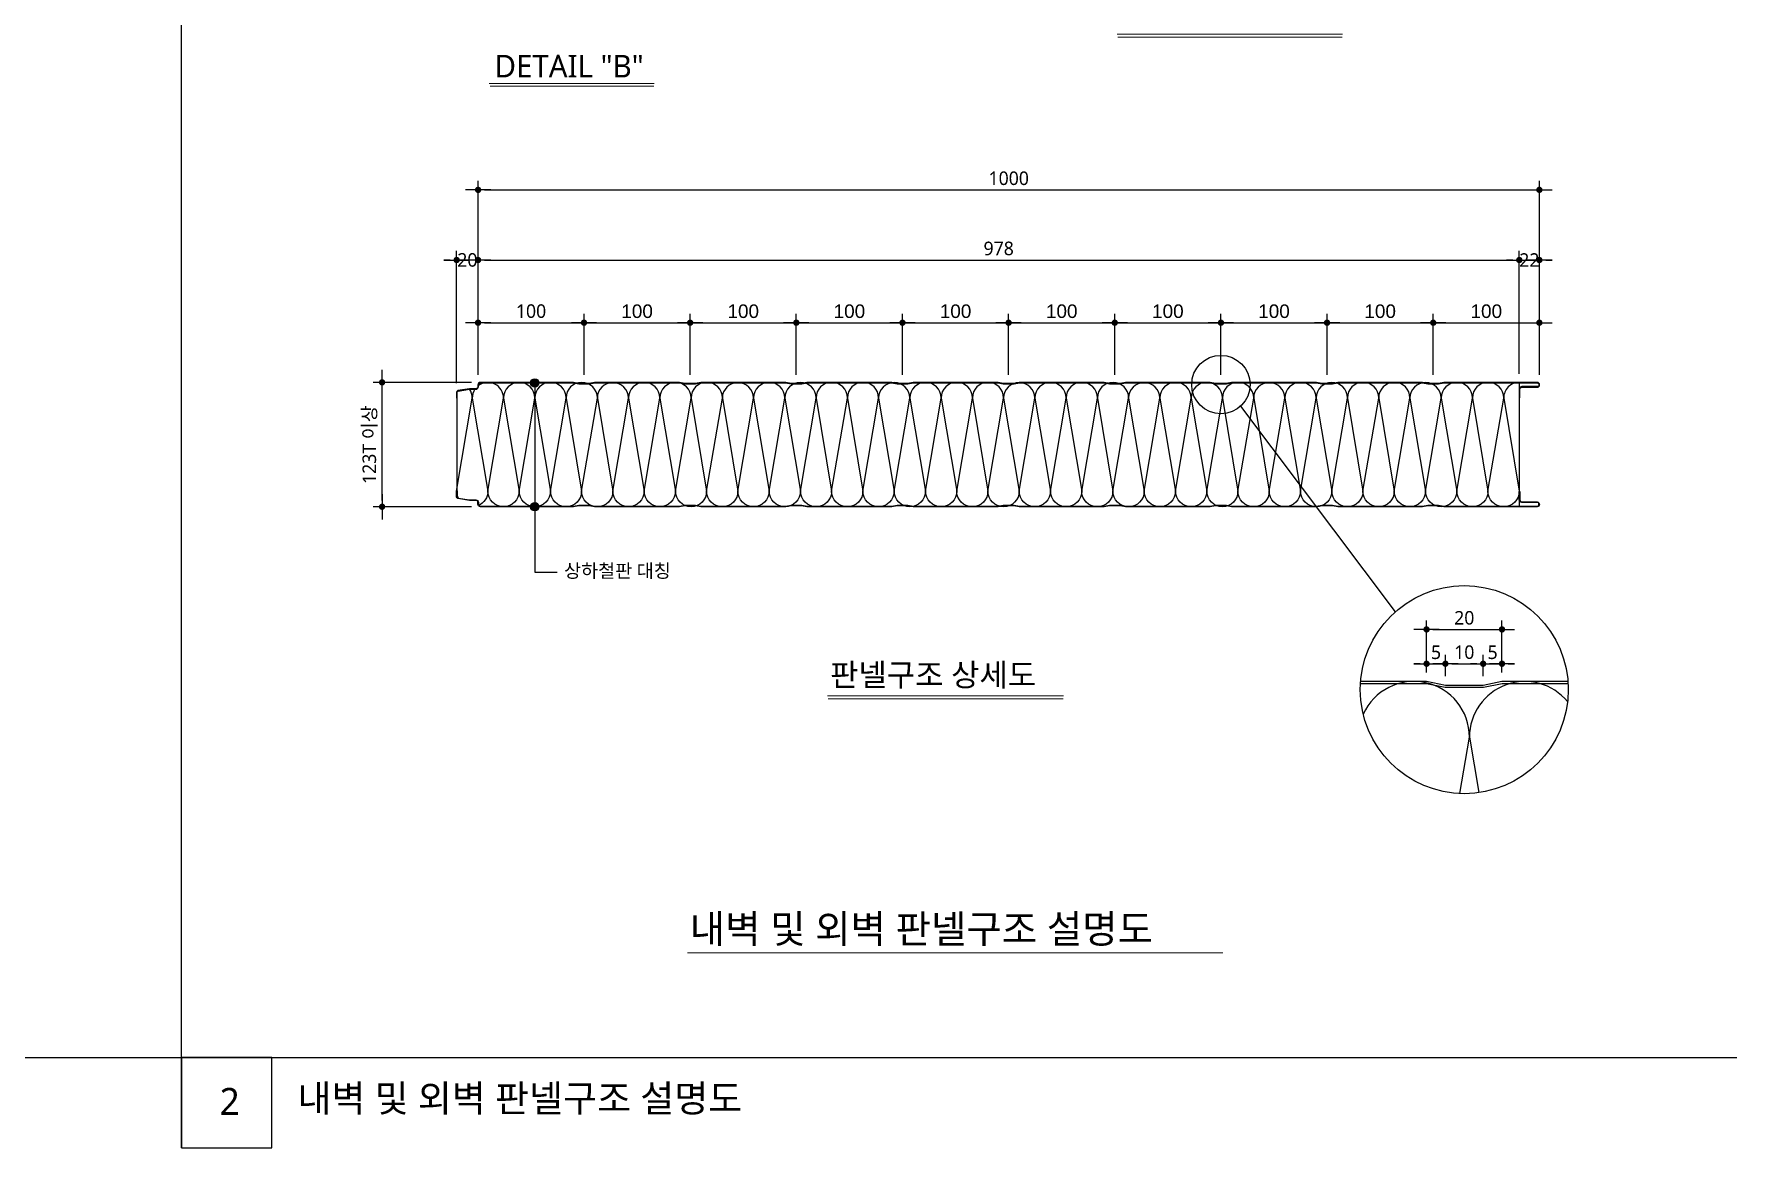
# Model space of a CAD drawing. Header units: millimetres. Extents: x -1365 to 31821, y 84 to 2865.
# Drawn here: x 18250 to 19757, y 84 to 1070 of the extents above; entities that cross this region are included whole.
import ezdxf

# ---------------------------------------------------------------- set-up
doc = ezdxf.new("R2010")
doc.units = ezdxf.units.MM
doc.header["$LTSCALE"] = 10
doc.layers.get('DEFPOINTS').update_dxf_attribs({"color": 137})
for name, color, linetype in [('DIM', 7, 'Continuous'), ('SYM-LEAD', 6, 'Continuous'), ('SYP_FACE', 6, 'Continuous'), ('SYP_INSUL', 252, 'Continuous'), ('SYP_PANEL', 2, 'Continuous'), ('SYP_TEXT', 3, 'Continuous'), ('TEXT', 3, 'Continuous')]:
    doc.layers.add(name, color=color, linetype=linetype)
doc.styles.add('SY맑은고딕', font='malgun.ttf', dxfattribs={"height": 100})
doc.styles.add('맑은고딕', font='malgun.ttf')
doc.styles.add('스타일1', font='malgun.ttf')
doc.dimstyles.new('GAUN-8', dxfattribs={"dimscale": 8, "dimtxt": 1.5, "dimasz": 0.7, "dimexe": 1, "dimexo": 1, "dimgap": 0.5, "dimtad": 1, "dimdec": 0, "dimzin": 1, "dimdsep": 46, "dimlunit": 6, "dimtxsty": '맑은고딕', "dimblk": 'CJDOT', "dimcen": 0.09, "dimdle": 1, "dimclrd": 256, "dimclre": 256, "dimclrt": 3, "dimadec": 0, "dimazin": 0, "dimtfac": 1, "dimtdec": 0, "dimtix": 1, "dimtmove": 2, "dimatfit": 3, "dimfxl": 1, "dimtolj": 1, "dimtzin": 1, "dimarcsym": 0})

# ---------------------------------------------------------------- blocks, each defined once
blk = doc.blocks.new('CJDOT')
blk.add_line((-2, 0), (2, 0))
at = {"const_width": 0.5}
blk.add_lwpolyline([(-0.25, 0, 1), (0.25, 0, 1)], format="xyb", close=True, dxfattribs=at)
blk = doc.blocks.new('*D298')
at = {"layer": 'DEFPOINTS', "color": 0, "transparency": 16777216}
for p in [(18736.5, 814.5), (18642.7, 760.3), (18736.5, 760.3)]:
    blk.add_point(p, dxfattribs=at)
at = {"layer": 'DIM', "lineweight": -2, "transparency": 16777216}
for p, q in [((18642.7, 768.3), (18642.7, 822.5)), ((18648.3, 814.5), (18730.9, 814.5)), ((18736.5, 768.3), (18736.5, 822.5))]:
    blk.add_line(p, q, dxfattribs=at)
at = {"layer": 'DIM', "lineweight": -2, "transparency": 16777216, "xscale": 5.6, "yscale": 5.6, "zscale": 5.6, "rotation": 180}
blk.add_blockref('CJDOT', (18642.7, 814.5), dxfattribs=at)
at = {"layer": 'DIM', "lineweight": -2, "transparency": 16777216, "xscale": 5.6, "yscale": 5.6, "zscale": 5.6}
blk.add_blockref('CJDOT', (18736.5, 814.5), dxfattribs=at)
at = {"layer": 'DIM', "color": 3, "transparency": 16777216, "insert": (18689.6, 824.7), "char_height": 12, "attachment_point": 5, "style": '맑은고딕'}
blk.add_mtext('\\A1;100', dxfattribs=at)
blk = doc.blocks.new('*D299')
at = {"layer": 'DEFPOINTS', "color": 0, "transparency": 16777216}
for p in [(18830.5, 814.5), (18736.5, 760.3), (18830.5, 760.3)]:
    blk.add_point(p, dxfattribs=at)
at = {"layer": 'DIM', "lineweight": -2, "transparency": 16777216}
for p, q in [((18736.5, 768.3), (18736.5, 822.5)), ((18742.1, 814.5), (18824.9, 814.5)), ((18830.5, 768.3), (18830.5, 822.5))]:
    blk.add_line(p, q, dxfattribs=at)
at = {"layer": 'DIM', "lineweight": -2, "transparency": 16777216, "xscale": 5.6, "yscale": 5.6, "zscale": 5.6, "rotation": 180}
blk.add_blockref('CJDOT', (18736.5, 814.5), dxfattribs=at)
at = {"layer": 'DIM', "lineweight": -2, "transparency": 16777216, "xscale": 5.6, "yscale": 5.6, "zscale": 5.6}
blk.add_blockref('CJDOT', (18830.5, 814.5), dxfattribs=at)
at = {"layer": 'DIM', "color": 3, "transparency": 16777216, "insert": (18783.5, 824.6), "char_height": 12, "attachment_point": 5, "style": '맑은고딕'}
blk.add_mtext('\\A1;{\\fArial|b0|i0|c0|p34;100}', dxfattribs=at)
blk = doc.blocks.new('*D300')
at = {"layer": 'DEFPOINTS', "color": 0, "transparency": 16777216}
for p in [(18924.5, 814.5), (18830.5, 760.3), (18924.5, 760.3)]:
    blk.add_point(p, dxfattribs=at)
at = {"layer": 'DIM', "lineweight": -2, "transparency": 16777216}
for p, q in [((18830.5, 768.3), (18830.5, 822.5)), ((18836.1, 814.5), (18918.9, 814.5)), ((18924.5, 768.3), (18924.5, 822.5))]:
    blk.add_line(p, q, dxfattribs=at)
at = {"layer": 'DIM', "lineweight": -2, "transparency": 16777216, "xscale": 5.6, "yscale": 5.6, "zscale": 5.6, "rotation": 180}
blk.add_blockref('CJDOT', (18830.5, 814.5), dxfattribs=at)
at = {"layer": 'DIM', "lineweight": -2, "transparency": 16777216, "xscale": 5.6, "yscale": 5.6, "zscale": 5.6}
blk.add_blockref('CJDOT', (18924.5, 814.5), dxfattribs=at)
at = {"layer": 'DIM', "color": 3, "transparency": 16777216, "insert": (18877.5, 824.6), "char_height": 12, "attachment_point": 5, "style": '맑은고딕'}
blk.add_mtext('\\A1;{\\fArial|b0|i0|c0|p34;100}', dxfattribs=at)
blk = doc.blocks.new('*D281')
at = {"layer": 'DEFPOINTS', "color": 0, "transparency": 16777216}
for p in [(19018.5, 814.5), (18924.5, 760.3), (19018.5, 760.3)]:
    blk.add_point(p, dxfattribs=at)
at = {"layer": 'DIM', "lineweight": -2, "transparency": 16777216}
for p, q in [((18924.5, 768.3), (18924.5, 822.5)), ((18930.1, 814.5), (19012.9, 814.5)), ((19018.5, 768.3), (19018.5, 822.5))]:
    blk.add_line(p, q, dxfattribs=at)
at = {"layer": 'DIM', "lineweight": -2, "transparency": 16777216, "xscale": 5.6, "yscale": 5.6, "zscale": 5.6, "rotation": 180}
blk.add_blockref('CJDOT', (18924.5, 814.5), dxfattribs=at)
at = {"layer": 'DIM', "lineweight": -2, "transparency": 16777216, "xscale": 5.6, "yscale": 5.6, "zscale": 5.6}
blk.add_blockref('CJDOT', (19018.5, 814.5), dxfattribs=at)
at = {"layer": 'DIM', "color": 3, "transparency": 16777216, "insert": (18971.5, 824.6), "char_height": 12, "attachment_point": 5, "style": '맑은고딕'}
blk.add_mtext('\\A1;{\\fArial|b0|i0|c0|p34;100}', dxfattribs=at)
blk = doc.blocks.new('*D282')
at = {"layer": 'DEFPOINTS', "color": 0, "transparency": 16777216}
for p in [(19112.5, 814.5), (19018.5, 760.3), (19112.5, 760.3)]:
    blk.add_point(p, dxfattribs=at)
at = {"layer": 'DIM', "lineweight": -2, "transparency": 16777216}
for p, q in [((19018.5, 768.3), (19018.5, 822.5)), ((19024.1, 814.5), (19106.9, 814.5)), ((19112.5, 768.3), (19112.5, 822.5))]:
    blk.add_line(p, q, dxfattribs=at)
at = {"layer": 'DIM', "lineweight": -2, "transparency": 16777216, "xscale": 5.6, "yscale": 5.6, "zscale": 5.6, "rotation": 180}
blk.add_blockref('CJDOT', (19018.5, 814.5), dxfattribs=at)
at = {"layer": 'DIM', "lineweight": -2, "transparency": 16777216, "xscale": 5.6, "yscale": 5.6, "zscale": 5.6}
blk.add_blockref('CJDOT', (19112.5, 814.5), dxfattribs=at)
at = {"layer": 'DIM', "color": 3, "transparency": 16777216, "insert": (19065.5, 824.6), "char_height": 12, "attachment_point": 5, "style": '맑은고딕'}
blk.add_mtext('\\A1;{\\fArial|b0|i0|c0|p34;100}', dxfattribs=at)
blk = doc.blocks.new('*D283')
at = {"layer": 'DEFPOINTS', "color": 0, "transparency": 16777216}
for p in [(19206.5, 814.5), (19112.5, 760.3), (19206.5, 760.3)]:
    blk.add_point(p, dxfattribs=at)
at = {"layer": 'DIM', "lineweight": -2, "transparency": 16777216}
for p, q in [((19112.5, 768.3), (19112.5, 822.5)), ((19118.1, 814.5), (19200.9, 814.5)), ((19206.5, 768.3), (19206.5, 822.5))]:
    blk.add_line(p, q, dxfattribs=at)
at = {"layer": 'DIM', "lineweight": -2, "transparency": 16777216, "xscale": 5.6, "yscale": 5.6, "zscale": 5.6, "rotation": 180}
blk.add_blockref('CJDOT', (19112.5, 814.5), dxfattribs=at)
at = {"layer": 'DIM', "lineweight": -2, "transparency": 16777216, "xscale": 5.6, "yscale": 5.6, "zscale": 5.6}
blk.add_blockref('CJDOT', (19206.5, 814.5), dxfattribs=at)
at = {"layer": 'DIM', "color": 3, "transparency": 16777216, "insert": (19159.5, 824.6), "char_height": 12, "attachment_point": 5, "style": '맑은고딕'}
blk.add_mtext('\\A1;{\\fArial|b0|i0|c0|p34;100}', dxfattribs=at)
blk = doc.blocks.new('*D284')
at = {"layer": 'DEFPOINTS', "color": 0, "transparency": 16777216}
for p in [(19300.5, 814.5), (19206.5, 760.3), (19300.5, 760.3)]:
    blk.add_point(p, dxfattribs=at)
at = {"layer": 'DIM', "lineweight": -2, "transparency": 16777216}
for p, q in [((19206.5, 768.3), (19206.5, 822.5)), ((19212.1, 814.5), (19294.9, 814.5)), ((19300.5, 768.3), (19300.5, 822.5))]:
    blk.add_line(p, q, dxfattribs=at)
at = {"layer": 'DIM', "lineweight": -2, "transparency": 16777216, "xscale": 5.6, "yscale": 5.6, "zscale": 5.6, "rotation": 180}
blk.add_blockref('CJDOT', (19206.5, 814.5), dxfattribs=at)
at = {"layer": 'DIM', "lineweight": -2, "transparency": 16777216, "xscale": 5.6, "yscale": 5.6, "zscale": 5.6}
blk.add_blockref('CJDOT', (19300.5, 814.5), dxfattribs=at)
at = {"layer": 'DIM', "color": 3, "transparency": 16777216, "insert": (19253.5, 824.6), "char_height": 12, "attachment_point": 5, "style": '맑은고딕'}
blk.add_mtext('\\A1;{\\fArial|b0|i0|c0|p34;100}', dxfattribs=at)
blk = doc.blocks.new('*D285')
at = {"layer": 'DEFPOINTS', "color": 0, "transparency": 16777216}
for p in [(19394.5, 814.5), (19300.5, 760.3), (19394.5, 760.3)]:
    blk.add_point(p, dxfattribs=at)
at = {"layer": 'DIM', "lineweight": -2, "transparency": 16777216}
for p, q in [((19300.5, 768.3), (19300.5, 822.5)), ((19306.1, 814.5), (19388.9, 814.5)), ((19394.5, 768.3), (19394.5, 822.5))]:
    blk.add_line(p, q, dxfattribs=at)
at = {"layer": 'DIM', "lineweight": -2, "transparency": 16777216, "xscale": 5.6, "yscale": 5.6, "zscale": 5.6, "rotation": 180}
blk.add_blockref('CJDOT', (19300.5, 814.5), dxfattribs=at)
at = {"layer": 'DIM', "lineweight": -2, "transparency": 16777216, "xscale": 5.6, "yscale": 5.6, "zscale": 5.6}
blk.add_blockref('CJDOT', (19394.5, 814.5), dxfattribs=at)
at = {"layer": 'DIM', "color": 3, "transparency": 16777216, "insert": (19347.5, 824.6), "char_height": 12, "attachment_point": 5, "style": '맑은고딕'}
blk.add_mtext('\\A1;{\\fArial|b0|i0|c0|p34;100}', dxfattribs=at)
blk = doc.blocks.new('*D286')
at = {"layer": 'DEFPOINTS', "color": 0, "transparency": 16777216}
for p in [(19488.5, 814.5), (19394.5, 760.3), (19488.5, 760.3)]:
    blk.add_point(p, dxfattribs=at)
at = {"layer": 'DIM', "lineweight": -2, "transparency": 16777216}
for p, q in [((19394.5, 768.3), (19394.5, 822.5)), ((19400.1, 814.5), (19482.9, 814.5)), ((19488.5, 768.3), (19488.5, 822.5))]:
    blk.add_line(p, q, dxfattribs=at)
at = {"layer": 'DIM', "lineweight": -2, "transparency": 16777216, "xscale": 5.6, "yscale": 5.6, "zscale": 5.6, "rotation": 180}
blk.add_blockref('CJDOT', (19394.5, 814.5), dxfattribs=at)
at = {"layer": 'DIM', "lineweight": -2, "transparency": 16777216, "xscale": 5.6, "yscale": 5.6, "zscale": 5.6}
blk.add_blockref('CJDOT', (19488.5, 814.5), dxfattribs=at)
at = {"layer": 'DIM', "color": 3, "transparency": 16777216, "insert": (19441.5, 824.6), "char_height": 12, "attachment_point": 5, "style": '맑은고딕'}
blk.add_mtext('\\A1;{\\fArial|b0|i0|c0|p34;100}', dxfattribs=at)
blk = doc.blocks.new('*D287')
at = {"layer": 'DEFPOINTS', "color": 0, "transparency": 16777216}
for p in [(19582.5, 814.5), (19488.5, 760.3), (19582.5, 760.3)]:
    blk.add_point(p, dxfattribs=at)
at = {"layer": 'DIM', "lineweight": -2, "transparency": 16777216}
for p, q in [((19488.5, 768.3), (19488.5, 822.5)), ((19494.1, 814.5), (19576.9, 814.5)), ((19582.5, 768.3), (19582.5, 822.5))]:
    blk.add_line(p, q, dxfattribs=at)
at = {"layer": 'DIM', "lineweight": -2, "transparency": 16777216, "xscale": 5.6, "yscale": 5.6, "zscale": 5.6, "rotation": 180}
blk.add_blockref('CJDOT', (19488.5, 814.5), dxfattribs=at)
at = {"layer": 'DIM', "lineweight": -2, "transparency": 16777216, "xscale": 5.6, "yscale": 5.6, "zscale": 5.6}
blk.add_blockref('CJDOT', (19582.5, 814.5), dxfattribs=at)
at = {"layer": 'DIM', "color": 3, "transparency": 16777216, "insert": (19535.5, 824.6), "char_height": 12, "attachment_point": 5, "style": '맑은고딕'}
blk.add_mtext('\\A1;{\\fArial|b0|i0|c0|p34;100}', dxfattribs=at)
blk = doc.blocks.new('*D301')
at = {"layer": 'DEFPOINTS', "color": 0, "transparency": 16777216}
for p in [(19564.7, 870), (18642.7, 814.5), (19564.7, 761.2)]:
    blk.add_point(p, dxfattribs=at)
at = {"layer": 'DIM', "lineweight": -2, "transparency": 16777216}
for p, q in [((18642.7, 822.5), (18642.7, 878)), ((19564.7, 769.2), (19564.7, 878)), ((18648.3, 870), (19559.1, 870))]:
    blk.add_line(p, q, dxfattribs=at)
at = {"layer": 'DIM', "lineweight": -2, "transparency": 16777216, "xscale": 5.6, "yscale": 5.6, "zscale": 5.6, "rotation": 180}
blk.add_blockref('CJDOT', (18642.7, 870), dxfattribs=at)
at = {"layer": 'DIM', "lineweight": -2, "transparency": 16777216, "xscale": 5.6, "yscale": 5.6, "zscale": 5.6}
blk.add_blockref('CJDOT', (19564.7, 870), dxfattribs=at)
at = {"layer": 'DIM', "color": 3, "transparency": 16777216, "insert": (19103.7, 880.2), "char_height": 12, "attachment_point": 5, "style": '맑은고딕'}
blk.add_mtext('\\A1;978', dxfattribs=at)
blk = doc.blocks.new('*D288')
at = {"layer": 'DEFPOINTS', "color": 0, "transparency": 16777216}
for p in [(19582.5, 870), (19564.7, 814.5), (19582.5, 814.5)]:
    blk.add_point(p, dxfattribs=at)
at = {"layer": 'DIM', "lineweight": -2, "transparency": 16777216}
for p, q in [((19564.7, 822.5), (19564.7, 878)), ((19582.5, 822.5), (19582.5, 878)), ((19559.1, 870), (19553.5, 870)), ((19564.7, 870), (19582.5, 870)), ((19588.1, 870), (19593.7, 870))]:
    blk.add_line(p, q, dxfattribs=at)
at = {"layer": 'DIM', "lineweight": -2, "transparency": 16777216, "xscale": 5.6, "yscale": 5.6, "zscale": 5.6}
blk.add_blockref('CJDOT', (19564.7, 870), dxfattribs=at)
at = {"layer": 'DIM', "lineweight": -2, "transparency": 16777216, "xscale": 5.6, "yscale": 5.6, "zscale": 5.6, "rotation": 180}
blk.add_blockref('CJDOT', (19582.5, 870), dxfattribs=at)
at = {"layer": 'DIM', "color": 3, "transparency": 16777216, "insert": (19573.6, 870), "char_height": 12, "attachment_point": 5, "style": '맑은고딕'}
blk.add_mtext('\\A1;22', dxfattribs=at)
blk = doc.blocks.new('*D302')
at = {"layer": 'DEFPOINTS', "color": 0, "transparency": 16777216}
for p in [(18623.7, 870), (18642.7, 764.1), (18623.7, 753)]:
    blk.add_point(p, dxfattribs=at)
at = {"layer": 'DIM', "lineweight": -2, "transparency": 16777216}
for p, q in [((18623.7, 761), (18623.7, 878)), ((18642.7, 772.1), (18642.7, 878)), ((18618.1, 870), (18612.5, 870)), ((18642.7, 870), (18623.7, 870)), ((18648.3, 870), (18653.9, 870))]:
    blk.add_line(p, q, dxfattribs=at)
at = {"layer": 'DIM', "lineweight": -2, "transparency": 16777216, "xscale": 5.6, "yscale": 5.6, "zscale": 5.6}
blk.add_blockref('CJDOT', (18623.7, 870), dxfattribs=at)
at = {"layer": 'DIM', "lineweight": -2, "transparency": 16777216, "xscale": 5.6, "yscale": 5.6, "zscale": 5.6, "rotation": 180}
blk.add_blockref('CJDOT', (18642.7, 870), dxfattribs=at)
at = {"layer": 'DIM', "color": 3, "transparency": 16777216, "insert": (18633.2, 870), "char_height": 12, "attachment_point": 5, "style": '맑은고딕'}
blk.add_mtext('\\A1;20', dxfattribs=at)
blk = doc.blocks.new('*D289')
at = {"layer": 'DEFPOINTS', "color": 0, "transparency": 16777216}
for p in [(19582.5, 932.1), (18642.7, 870), (19582.5, 870)]:
    blk.add_point(p, dxfattribs=at)
at = {"layer": 'DIM', "lineweight": -2, "transparency": 16777216}
for p, q in [((18642.7, 878), (18642.7, 940.1)), ((19582.5, 878), (19582.5, 940.1)), ((18648.3, 932.1), (19576.9, 932.1))]:
    blk.add_line(p, q, dxfattribs=at)
at = {"layer": 'DIM', "lineweight": -2, "transparency": 16777216, "xscale": 5.6, "yscale": 5.6, "zscale": 5.6, "rotation": 180}
blk.add_blockref('CJDOT', (18642.7, 932.1), dxfattribs=at)
at = {"layer": 'DIM', "lineweight": -2, "transparency": 16777216, "xscale": 5.6, "yscale": 5.6, "zscale": 5.6}
blk.add_blockref('CJDOT', (19582.5, 932.1), dxfattribs=at)
at = {"layer": 'DIM', "color": 3, "transparency": 16777216, "insert": (19112.6, 942.3), "char_height": 12, "attachment_point": 5, "style": '맑은고딕'}
blk.add_mtext('\\A1;1000', dxfattribs=at)
blk = doc.blocks.new('*D303')
at = {"layer": 'DEFPOINTS', "color": 0, "transparency": 16777216}
for p in [(18557.7, 761.7), (18645, 761.7), (18645, 651.6)]:
    blk.add_point(p, dxfattribs=at)
at = {"layer": 'DIM', "lineweight": -2, "transparency": 16777216}
for p, q in [((18637, 761.7), (18549.7, 761.7)), ((18557.7, 657.2), (18557.7, 756.1)), ((18637, 651.6), (18549.7, 651.6))]:
    blk.add_line(p, q, dxfattribs=at)
at = {"layer": 'DIM', "lineweight": -2, "transparency": 16777216, "xscale": 5.6, "yscale": 5.6, "zscale": 5.6}
for p, rotation in [((18557.7, 761.7), 90), ((18557.7, 651.6), 270)]:
    blk.add_blockref('CJDOT', p, dxfattribs=dict(at, rotation=rotation))
at = {"layer": 'DIM', "color": 3, "transparency": 16777216, "insert": (18547, 706.6), "char_height": 12, "attachment_point": 5, "rotation": 90, "style": '맑은고딕'}
blk.add_mtext('\\A1;123T {\\f굴림|b0|i0|c129|p50;이상}', dxfattribs=at)
blk = doc.blocks.new('*D304')
at = {"layer": 'DEFPOINTS', "color": 0, "transparency": 16777216}
for p in [(19499.3, 512.6), (19482.6, 496.8), (19499.3, 493.5)]:
    blk.add_point(p, dxfattribs=at)
at = {"layer": 'DIM', "lineweight": -2, "transparency": 16777216}
for p, q in [((19482.6, 504.8), (19482.6, 520.6)), ((19499.3, 501.5), (19499.3, 520.6)), ((19477, 512.6), (19471.4, 512.6)), ((19482.6, 512.6), (19499.3, 512.6)), ((19504.9, 512.6), (19510.5, 512.6))]:
    blk.add_line(p, q, dxfattribs=at)
at = {"layer": 'DIM', "lineweight": -2, "transparency": 16777216, "xscale": 5.6, "yscale": 5.6, "zscale": 5.6}
blk.add_blockref('CJDOT', (19482.6, 512.6), dxfattribs=at)
at = {"layer": 'DIM', "lineweight": -2, "transparency": 16777216, "xscale": 5.6, "yscale": 5.6, "zscale": 5.6, "rotation": 180}
blk.add_blockref('CJDOT', (19499.3, 512.6), dxfattribs=at)
at = {"layer": 'DIM', "color": 3, "transparency": 16777216, "insert": (19491, 522.7), "char_height": 12, "attachment_point": 5, "style": '맑은고딕'}
blk.add_mtext('\\A1;5', dxfattribs=at)
blk = doc.blocks.new('*D305')
at = {"layer": 'DEFPOINTS', "color": 0, "transparency": 16777216}
for p in [(19532.7, 512.6), (19499.3, 493.5), (19532.7, 493.5)]:
    blk.add_point(p, dxfattribs=at)
at = {"layer": 'DIM', "lineweight": -2, "transparency": 16777216}
for p, q in [((19499.3, 501.5), (19499.3, 520.6)), ((19532.7, 501.5), (19532.7, 520.6)), ((19504.9, 512.6), (19527.1, 512.6))]:
    blk.add_line(p, q, dxfattribs=at)
at = {"layer": 'DIM', "lineweight": -2, "transparency": 16777216, "xscale": 5.6, "yscale": 5.6, "zscale": 5.6, "rotation": 180}
blk.add_blockref('CJDOT', (19499.3, 512.6), dxfattribs=at)
at = {"layer": 'DIM', "lineweight": -2, "transparency": 16777216, "xscale": 5.6, "yscale": 5.6, "zscale": 5.6}
blk.add_blockref('CJDOT', (19532.7, 512.6), dxfattribs=at)
at = {"layer": 'DIM', "color": 3, "transparency": 16777216, "insert": (19516, 522.8), "char_height": 12, "attachment_point": 5, "style": '맑은고딕'}
blk.add_mtext('\\A1;10', dxfattribs=at)
blk = doc.blocks.new('*D306')
at = {"layer": 'DEFPOINTS', "color": 0, "transparency": 16777216}
for p in [(19549.4, 512.6), (19532.7, 493.5), (19549.4, 496.8)]:
    blk.add_point(p, dxfattribs=at)
at = {"layer": 'DIM', "lineweight": -2, "transparency": 16777216}
for p, q in [((19532.7, 501.5), (19532.7, 520.6)), ((19549.4, 504.8), (19549.4, 520.6)), ((19527.1, 512.6), (19521.5, 512.6)), ((19532.7, 512.6), (19549.4, 512.6)), ((19555, 512.6), (19560.6, 512.6))]:
    blk.add_line(p, q, dxfattribs=at)
at = {"layer": 'DIM', "lineweight": -2, "transparency": 16777216, "xscale": 5.6, "yscale": 5.6, "zscale": 5.6}
blk.add_blockref('CJDOT', (19532.7, 512.6), dxfattribs=at)
at = {"layer": 'DIM', "lineweight": -2, "transparency": 16777216, "xscale": 5.6, "yscale": 5.6, "zscale": 5.6, "rotation": 180}
blk.add_blockref('CJDOT', (19549.4, 512.6), dxfattribs=at)
at = {"layer": 'DIM', "color": 3, "transparency": 16777216, "insert": (19541.1, 522.7), "char_height": 12, "attachment_point": 5, "style": '맑은고딕'}
blk.add_mtext('\\A1;5', dxfattribs=at)
blk = doc.blocks.new('*D290')
at = {"layer": 'DEFPOINTS', "color": 0, "transparency": 16777216}
for p in [(19549.4, 543), (19482.6, 512.6), (19549.4, 512.6)]:
    blk.add_point(p, dxfattribs=at)
at = {"layer": 'DIM', "lineweight": -2, "transparency": 16777216}
for p, q in [((19482.6, 520.6), (19482.6, 551)), ((19488.2, 543), (19543.8, 543)), ((19549.4, 520.6), (19549.4, 551))]:
    blk.add_line(p, q, dxfattribs=at)
at = {"layer": 'DIM', "lineweight": -2, "transparency": 16777216, "xscale": 5.6, "yscale": 5.6, "zscale": 5.6, "rotation": 180}
blk.add_blockref('CJDOT', (19482.6, 543), dxfattribs=at)
at = {"layer": 'DIM', "lineweight": -2, "transparency": 16777216, "xscale": 5.6, "yscale": 5.6, "zscale": 5.6}
blk.add_blockref('CJDOT', (19549.4, 543), dxfattribs=at)
at = {"layer": 'DIM', "color": 3, "transparency": 16777216, "insert": (19516, 553.2), "char_height": 12, "attachment_point": 5, "style": '맑은고딕'}
blk.add_mtext('\\A1;20', dxfattribs=at)

msp = doc.modelspace()

# ---------------------------------------------------------------- hatches: boundary and pattern name
at = {"layer": 'SYM-LEAD'}
for points in [[(18696.6, 761.2, 1), (18689.2, 761.2, 1)], [(18696.6, 651.6, 1), (18689.2, 651.6, 1)]]:
    msp.add_hatch(color=256, dxfattribs=at).paths.add_polyline_path(points)

# ---------------------------------------------------------------- linework, layer by layer
at = {"lineweight": 15}
for p, q in [((19208.5, 1069.9), (19408.3, 1069.9)), ((19209.3, 1067.3), (19408, 1067.3)), ((18652.6, 1026.4), (18798.5, 1026.4)), ((18653.4, 1023.8), (18798.2, 1023.8)), ((18952, 484.1), (19161.2, 484.1)), ((18952.8, 481.6), (19160.8, 481.6)), ((18828.2, 256.8), (19302.3, 256.8))]:
    msp.add_line(p, q, dxfattribs=at)
msp.add_line((17007.9, 164), (19757.4, 164))
msp.add_lwpolyline([(18380, 84), (18460, 84), (18460, 164), (18380, 164)], close=True)
at = {"layer": 'DIM'}
msp.add_lwpolyline([(18380, 84), (18380, 2292)], dxfattribs=at)
at = {"layer": 'SYM-LEAD'}
for p, q in [((18692.9, 761.2), (18692.9, 652.1)), ((19317.9, 740.5), (19454.7, 558.5)), ((18692.9, 651.6), (18692.9, 593.6)), ((18692.9, 593.6), (18715.3, 593.6))]:
    msp.add_line(p, q, dxfattribs=at)
for centre, radius in [((19300.5, 759.7), 25.9), ((18692.9, 761.2), 3.72), ((18692.9, 651.6), 3.72), ((19516, 489.7), 92.1)]:
    msp.add_circle(centre, radius, dxfattribs=at)
at = {"layer": 'SYP_FACE'}
for p, q in [((19564.7, 761.3), (19564.7, 652)), ((18624.2, 665.6), (18624.2, 747.6))]:
    msp.add_line(p, q, dxfattribs=at)
at = {"layer": 'SYP_INSUL'}
for points in [[(18625.4, 658.8, -0.126189), (18623.7, 665.4), (18637.6, 747.8, 0.149228), (18635.2, 755.6)], [(18639.9, 755.6, 0.149228), (18637.6, 747.8), (18651.4, 665.4, -0.302402), (18642.9, 652.7, -0.302402)], [(19564.7, 761.7, 0.414214), (19550.9, 747.8), (19564.7, 665.4, -1), (19537, 665.4), (19550.9, 747.8, 1), (19523.2, 747.8), (19537, 665.4, -1), (19509.4, 665.4), (19523.2, 747.8, 1), (19495.5, 747.8), (19509.4, 665.4, -1), (19481.7, 665.4), (19495.5, 747.8, 1), (19467.9, 747.8), (19481.7, 665.4, -1), (19454, 665.4), (19467.9, 747.8, 1), (19440.2, 747.8), (19454, 665.4, -1), (19426.3, 665.4), (19440.2, 747.8, 1), (19412.5, 747.8), (19426.3, 665.4, -1), (19398.7, 665.4), (19412.5, 747.8, 1), (19384.8, 747.8), (19398.7, 665.4, -1), (19371, 665.4), (19384.8, 747.8, 1), (19357.1, 747.8), (19371, 665.4, -1), (19343.3, 665.4), (19357.1, 747.8, 1), (19329.5, 747.8), (19343.3, 665.4, -1), (19315.6, 665.4), (19329.5, 747.8, 1), (19301.8, 747.8), (19315.6, 665.4, -1), (19288, 665.4), (19301.8, 747.8, 1), (19274.1, 747.8), (19288, 665.4, -1), (19260.3, 665.4), (19274.1, 747.8, 1), (19246.4, 747.8), (19260.3, 665.4, -1), (19232.6, 665.4), (19246.4, 747.8, 1), (19218.8, 747.8), (19232.6, 665.4, -1), (19204.9, 665.4), (19218.8, 747.8, 1), (19191.1, 747.8), (19204.9, 665.4, -1), (19177.2, 665.4), (19191.1, 747.8, 1), (19163.4, 747.8), (19177.2, 665.4, -1), (19149.6, 665.4), (19163.4, 747.8, 1), (19135.7, 747.8), (19149.6, 665.4, -1), (19121.9, 665.4), (19135.7, 747.8, 1), (19108.1, 747.8), (19121.9, 665.4, -1), (19094.2, 665.4), (19108.1, 747.8, 1), (19080.4, 747.8), (19094.2, 665.4, -1), (19066.5, 665.4), (19080.4, 747.8, 1), (19052.7, 747.8), (19066.5, 665.4, -1), (19038.9, 665.4), (19052.7, 747.8, 1), (19025, 747.8), (19038.9, 665.4, -1), (19011.2, 665.4), (19025, 747.8, 1), (18997.4, 747.8), (19011.2, 665.4, -1), (18983.5, 665.4), (18997.4, 747.8, 1), (18969.7, 747.8), (18983.5, 665.4, -1), (18955.8, 665.4), (18969.7, 747.8, 1), (18942, 747.8), (18955.8, 665.4, -1), (18928.2, 665.4), (18942, 747.8, 1), (18914.3, 747.8), (18928.2, 665.4, -1), (18900.5, 665.4), (18914.3, 747.8, 1), (18886.6, 747.8), (18900.5, 665.4, -1), (18872.8, 665.4), (18886.6, 747.8, 1), (18859, 747.8), (18872.8, 665.4, -1), (18845.1, 665.4), (18859, 747.8, 1), (18831.3, 747.8), (18845.1, 665.4, -1), (18817.5, 665.4), (18831.3, 747.8, 1), (18803.6, 747.8), (18817.5, 665.4, -1), (18789.8, 665.4), (18803.6, 747.8, 1), (18775.9, 747.8), (18789.8, 665.4, -1), (18762.1, 665.4), (18775.9, 747.8, 1), (18748.3, 747.8), (18762.1, 665.4, -1), (18734.4, 665.4), (18748.3, 747.8, 1), (18720.6, 747.8), (18734.4, 665.4, -1), (18706.8, 665.4), (18720.6, 747.8, 1), (18692.9, 747.8), (18706.8, 665.4, -1), (18679.1, 665.4), (18692.9, 747.8, 1), (18665.2, 747.8), (18679.1, 665.4, -1), (18651.4, 665.4), (18665.2, 747.8, 0.621279), (18643, 758.8, 0.621279)], [(19512.2, 397.7), (19520.6, 447.7, 0.808049), (19426.5, 467.9)], [(19607.5, 479.1, 0.701996), (19520.6, 447.7), (19528.8, 398.5)]]:
    msp.add_lwpolyline(points, format="xyb", dxfattribs=at)
at = {"layer": 'SYP_PANEL'}
for points in [[(19565.2, 748), (19565.2, 755.6, -0.414214), (19567.1, 757.4), (19580.5, 757.4, 1), (19580.5, 761.7), (19497.9, 761.7), (19493.2, 760.7), (19483.8, 760.7), (19479.1, 761.7), (19403.9, 761.7), (19399.2, 760.7), (19389.8, 760.7), (19385.1, 761.7), (19309.9, 761.7), (19305.2, 760.7), (19295.8, 760.7), (19291.1, 761.7), (19215.9, 761.7), (19211.2, 760.7), (19201.8, 760.7), (19197.1, 761.7), (19121.9, 761.7), (19117.2, 760.7), (19107.8, 760.7), (19103.1, 761.7), (19027.9, 761.7), (19023.2, 760.7), (19013.8, 760.7), (19009.1, 761.7), (18933.9, 761.7), (18929.2, 760.7), (18919.8, 760.7), (18915.1, 761.7), (18839.9, 761.7), (18835.2, 760.7), (18825.8, 760.7), (18821.1, 761.7), (18745.9, 761.7), (18741.2, 760.7), (18731.8, 760.7), (18727.1, 761.7), (18644.9, 761.7, 0.414214), (18642.5, 759.3), (18642.5, 757.9, -0.414214), (18640.6, 756), (18635.1, 756), (18624.9, 754.4, 0.368919), (18623.7, 753), (18623.7, 747.6), (18624.2, 747.6), (18624.2, 753, -0.368919), (18625, 754), (18635.2, 755.6), (18640.6, 755.6, 0.414214), (18643, 757.9), (18643, 759.3, -0.414214), (18644.9, 761.2), (18727.1, 761.2), (18731.8, 760.3), (18741.3, 760.3), (18746, 761.2), (18821.1, 761.2), (18825.8, 760.3), (18835.3, 760.3), (18840, 761.2), (18915.1, 761.2), (18919.8, 760.3), (18929.3, 760.3), (18934, 761.2), (19009.1, 761.2), (19013.8, 760.3), (19023.3, 760.3), (19028, 761.2), (19103.1, 761.2), (19107.8, 760.3), (19117.3, 760.3), (19122, 761.2), (19197.1, 761.2), (19201.8, 760.3), (19211.3, 760.3), (19216, 761.2), (19291.1, 761.2), (19295.8, 760.3), (19305.3, 760.3), (19310, 761.2), (19385.1, 761.2), (19389.8, 760.3), (19399.3, 760.3), (19404, 761.2), (19479.1, 761.2), (19483.8, 760.3), (19493.3, 760.3), (19498, 761.2), (19580.5, 761.2, -1), (19580.5, 757.9), (19567.1, 757.9, 0.414214), (19564.7, 755.6), (19564.7, 748)], [(19565.2, 665.2), (19565.2, 657.7, 0.414214), (19567.1, 655.8), (19580.5, 655.8, -1), (19580.5, 651.6), (19497.9, 651.6), (19493.2, 652.5), (19483.8, 652.5), (19479.1, 651.6), (19403.9, 651.6), (19399.2, 652.5), (19389.8, 652.5), (19385.1, 651.6), (19309.9, 651.6), (19305.2, 652.5), (19295.8, 652.5), (19291.1, 651.6), (19215.9, 651.6), (19211.2, 652.5), (19201.8, 652.5), (19197.1, 651.6), (19121.9, 651.6), (19117.2, 652.5), (19107.8, 652.5), (19103.1, 651.6), (19027.9, 651.6), (19023.2, 652.5), (19013.8, 652.5), (19009.1, 651.6), (18933.9, 651.6), (18929.2, 652.5), (18919.8, 652.5), (18915.1, 651.6), (18839.9, 651.6), (18835.2, 652.5), (18825.8, 652.5), (18821.1, 651.6), (18745.9, 651.6), (18741.2, 652.5), (18731.8, 652.5), (18727.1, 651.6), (18644.9, 651.6, -0.414214), (18642.5, 654), (18642.5, 655.4, 0.414214), (18640.6, 657.2), (18635.1, 657.2), (18624.9, 658.9, -0.368919), (18623.7, 660.3), (18623.7, 665.7), (18624.2, 665.7), (18624.2, 660.3, 0.368919), (18625, 659.3), (18635.2, 657.7), (18640.6, 657.7, -0.414214), (18643, 655.4), (18643, 654, 0.414214), (18644.9, 652.1), (18727.1, 652.1), (18731.8, 653), (18741.3, 653), (18746, 652.1), (18821.1, 652.1), (18825.8, 653), (18835.3, 653), (18840, 652.1), (18915.1, 652.1), (18919.8, 653), (18929.3, 653), (18934, 652.1), (19009.1, 652.1), (19013.8, 653), (19023.3, 653), (19028, 652.1), (19103.1, 652.1), (19107.8, 653), (19117.3, 653), (19122, 652.1), (19197.1, 652.1), (19201.8, 653), (19211.3, 653), (19216, 652.1), (19291.1, 652.1), (19295.8, 653), (19305.3, 653), (19310, 652.1), (19385.1, 652.1), (19389.8, 653), (19399.3, 653), (19404, 652.1), (19479.1, 652.1), (19483.8, 653), (19493.3, 653), (19498, 652.1), (19580.5, 652.1, 1), (19580.5, 655.4), (19567.1, 655.4, -0.414214), (19564.7, 657.7), (19564.7, 665.2)]]:
    msp.add_lwpolyline(points, format="xyb", close=True, dxfattribs=at)
for points in [[(19424.1, 495.2), (19482.5, 495.2), (19499.2, 491.8), (19532.9, 491.8), (19549.6, 495.2), (19608, 495.2)], [(19607.9, 496.8), (19549.4, 496.8), (19532.7, 493.5), (19499.3, 493.5), (19482.6, 496.8), (19424.2, 496.8)]]:
    msp.add_lwpolyline(points, dxfattribs=at)

# ---------------------------------------------------------------- texts
at = {"layer": 'SYP_TEXT', "style": 'SY맑은고딕'}
for s, height, p in [('DETAIL "B"', 20, (18657.3, 1031.6)), ('판넬구조 상세도', 20, (18954.4, 492.8)), ('내벽 및 외벽 판넬구조 설명도', 25, (18830.1, 265.4))]:
    msp.add_text(s, height=height, dxfattribs=at).set_placement(p)
at = {"layer": 'TEXT', "style": '스타일1'}
for s, p in [('2', (18413.8, 113.1)), ('내벽 및 외벽 판넬구조 설명도', (18482.7, 115.9))]:
    msp.add_text(s, height=24, dxfattribs=at).set_placement(p)

# ---------------------------------------------------------------- dimensions: what is measured, and where the dimension line sits
at = {"layer": 'DIM'}
for base, p1, p2, text, picture, middle in [((19582.5, 932.1), (18642.7, 870), (19582.5, 870), '1000', '*D289', (19112.6, 942.3)), ((19564.7, 870), (18642.7, 814.5), (19564.7, 761.2), '978', '*D301', (19103.7, 880.2)), ((18736.5, 814.5), (18642.7, 760.3), (18736.5, 760.3), '100', '*D298', (18689.6, 824.7)), ((18830.5, 814.5), (18736.5, 760.3), (18830.5, 760.3), '{\\fArial|b0|i0|c0|p34;100}', '*D299', (18783.5, 824.6)), ((18924.5, 814.5), (18830.5, 760.3), (18924.5, 760.3), '{\\fArial|b0|i0|c0|p34;100}', '*D300', (18877.5, 824.6)), ((19018.5, 814.5), (18924.5, 760.3), (19018.5, 760.3), '{\\fArial|b0|i0|c0|p34;100}', '*D281', (18971.5, 824.6)), ((19112.5, 814.5), (19018.5, 760.3), (19112.5, 760.3), '{\\fArial|b0|i0|c0|p34;100}', '*D282', (19065.5, 824.6)), ((19206.5, 814.5), (19112.5, 760.3), (19206.5, 760.3), '{\\fArial|b0|i0|c0|p34;100}', '*D283', (19159.5, 824.6)), ((19300.5, 814.5), (19206.5, 760.3), (19300.5, 760.3), '{\\fArial|b0|i0|c0|p34;100}', '*D284', (19253.5, 824.6)), ((19394.5, 814.5), (19300.5, 760.3), (19394.5, 760.3), '{\\fArial|b0|i0|c0|p34;100}', '*D285', (19347.5, 824.6)), ((19488.5, 814.5), (19394.5, 760.3), (19488.5, 760.3), '{\\fArial|b0|i0|c0|p34;100}', '*D286', (19441.5, 824.6)), ((19582.5, 814.5), (19488.5, 760.3), (19582.5, 760.3), '{\\fArial|b0|i0|c0|p34;100}', '*D287', (19535.5, 824.6)), ((19549.4, 543), (19482.6, 512.6), (19549.4, 512.6), '20', '*D290', (19516, 553.2)), ((19499.3, 512.6), (19482.6, 496.8), (19499.3, 493.5), '5', '*D304', (19491, 522.7)), ((19532.7, 512.6), (19499.3, 493.5), (19532.7, 493.5), '10', '*D305', (19516, 522.8)), ((19549.4, 512.6), (19532.7, 493.5), (19549.4, 496.8), '5', '*D306', (19541.1, 522.7))]:
    dim = msp.add_linear_dim(base=base, p1=p1, p2=p2, text=text, dimstyle='GAUN-8', dxfattribs=at)
    dim.commit()
    dim.dimension.update_dxf_attribs({"geometry": picture, "text_midpoint": middle})
for base, p1, p2, text, picture, middle in [((18623.7, 870), (18642.7, 764.1), (18623.7, 753), '20', '*D302', (18633.2, 870)), ((19582.5, 870), (19564.7, 814.5), (19582.5, 814.5), '22', '*D288', (19573.6, 870))]:
    dim = msp.add_linear_dim(base=base, p1=p1, p2=p2, text=text, dimstyle='GAUN-8', dxfattribs=at)
    dim.commit()
    dim.dimension.update_dxf_attribs({"geometry": picture, "text_midpoint": middle, "dimtype": 160})
dim = msp.add_linear_dim(base=(18557.7, 761.7), p1=(18645, 651.6), p2=(18645, 761.7), angle=90, text='123T {\\f굴림|b0|i0|c129|p50;이상}', dimstyle='GAUN-8', dxfattribs=at)
dim.commit()
dim.dimension.update_dxf_attribs({"geometry": '*D303', "text_midpoint": (18547, 706.6)})

# ---------------------------------------------------------------- next in the draw order: texts
at = {"layer": 'TEXT', "color": 3, "insert": (18718.9, 600.9), "char_height": 12, "attachment_point": 1, "style": '스타일1', "bg_fill": 2}
msp.add_mtext('\\pxql;상하철판 대칭', dxfattribs=at)

doc.saveas('drawing.dxf')
